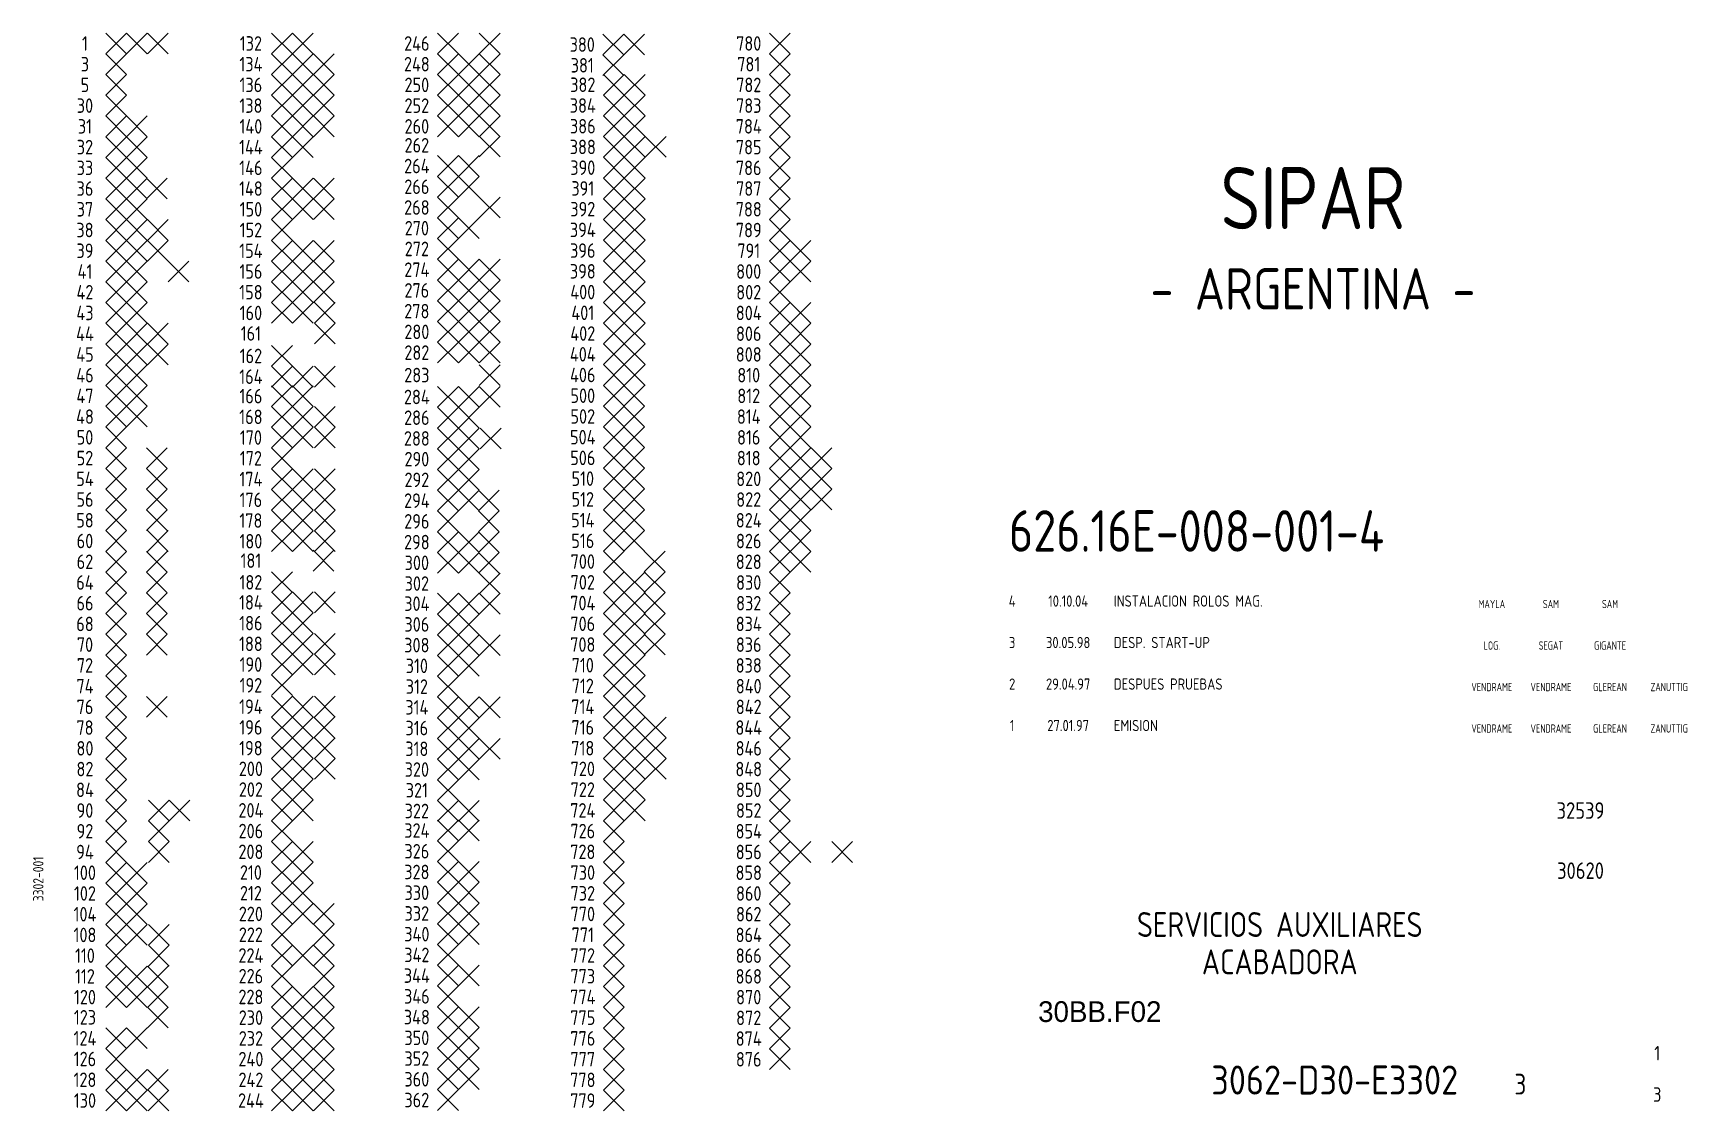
# Model space of a CAD drawing. Extents: x 13 to 412, y 12 to 272.
import ezdxf
from ezdxf.enums import TextEntityAlignment as Align

# ---------------------------------------------------------------- set-up
doc = ezdxf.new("R2010")
doc.units = 0
doc.header["$LTSCALE"] = 5
doc.header["$MEASUREMENT"] = 0
doc.layers.get('0').update_dxf_attribs({"linetype": 'CONTINUOUS'})
doc.styles.add('DIN', font='DIN.shx', dxfattribs={"width": 0.85})
doc.styles.add('UNIV', font='UNIV.SHX', dxfattribs={"height": 5})

msp = doc.modelspace()

# ---------------------------------------------------------------- linework, layer by layer
at = {"color": 3}
for p, q in [((31, 272), (36, 267)), ((31, 267), (36, 272)), ((36, 267), (41, 272)), ((36, 272), (41, 267)), ((41.06, 272), (46.06, 267)), ((41.06, 267), (46.06, 272)), ((71, 272), (76, 267)), ((71, 267), (76, 272)), ((76, 272), (81, 267)), ((76, 267), (81, 272)), ((111, 267), (116, 272)), ((111, 272), (116, 267)), ((121.06, 272), (126.06, 267)), ((121.06, 267), (126.06, 272)), ((150.87, 271.73), (155.87, 266.73)), ((150.87, 266.73), (155.87, 271.73)), ((155.87, 266.73), (160.87, 271.73)), ((155.87, 271.73), (160.87, 266.73)), ((191, 267), (196, 272)), ((191, 272), (196, 267)), ((31, 262), (36, 267)), ((31, 267), (36, 262)), ((71, 262), (76, 267)), ((71, 267), (76, 262)), ((76, 267), (81, 262)), ((76, 262), (81, 267)), ((81.06, 267), (86.06, 262)), ((81.06, 262), (86.06, 267)), ((111, 262), (116, 267)), ((111, 267), (116, 262)), ((116, 267), (121, 262)), ((116, 262), (121, 267)), ((121.06, 267), (126.06, 262)), ((121.06, 262), (126.06, 267)), ((150.87, 261.73), (155.87, 266.73)), ((150.87, 266.73), (155.87, 261.73)), ((191, 267), (196, 262)), ((191, 262), (196, 267)), ((31, 257), (36, 262)), ((31, 262), (36, 257)), ((71, 262), (76, 257)), ((71, 257), (76, 262)), ((76, 262), (81, 257)), ((76, 257), (81, 262)), ((81.06, 257), (86.06, 262)), ((81.06, 262), (86.06, 257)), ((111, 262), (116, 257)), ((111, 257), (116, 262)), ((116, 262), (121, 257)), ((116, 257), (121, 262)), ((121.06, 262), (126.06, 257)), ((121.06, 257), (126.06, 262)), ((151, 257.04), (156, 262.04)), ((151, 262.04), (156, 257.04)), ((156, 257.04), (161, 262.04)), ((156, 262.04), (161, 257.04)), ((191, 257), (196, 262)), ((191, 262), (196, 257)), ((31, 257), (36, 252)), ((31, 252), (36, 257)), ((71, 257), (76, 252)), ((71, 252), (76, 257)), ((76, 257), (81, 252)), ((76, 252), (81, 257)), ((81.06, 257), (86.06, 252)), ((81.06, 252), (86.06, 257)), ((111, 257), (116, 252)), ((111, 252), (116, 257)), ((116, 257), (121, 252)), ((116, 252), (121, 257)), ((121.06, 252), (126.06, 257)), ((121.06, 257), (126.06, 252)), ((151, 252.04), (156, 257.04)), ((151, 257.04), (156, 252.04)), ((156, 252.04), (161, 257.04)), ((156, 257.04), (161, 252.04)), ((191, 257), (196, 252)), ((191, 252), (196, 257)), ((31, 247), (36, 252)), ((31, 252), (36, 247)), ((36, 247), (41, 252)), ((36, 252), (41, 247)), ((71, 247), (76, 252)), ((71, 252), (76, 247)), ((76, 252), (81, 247)), ((76, 247), (81, 252)), ((81.06, 252), (86.06, 247)), ((81.06, 247), (86.06, 252)), ((111, 247), (116, 252)), ((111, 252), (116, 247)), ((116, 252), (121, 247)), ((116, 247), (121, 252)), ((121.06, 247), (126.06, 252)), ((121.06, 252), (126.06, 247)), ((151, 252.04), (156, 247.04)), ((151, 247.04), (156, 252.04)), ((156, 247.04), (161, 252.04)), ((156, 252.04), (161, 247.04)), ((191, 247), (196, 252)), ((191, 252), (196, 247)), ((31, 242), (36, 247)), ((31, 247), (36, 242)), ((36, 247), (41, 242)), ((36, 242), (41, 247)), ((71, 242), (76, 247)), ((71, 247), (76, 242)), ((76, 247), (81, 242)), ((76, 242), (81, 247)), ((121.06, 242.17), (126.06, 247.17)), ((121.06, 247.17), (126.06, 242.17)), ((151, 247.04), (156, 242.04)), ((151, 242.04), (156, 247.04)), ((156, 242.04), (161, 247.04)), ((156, 247.04), (161, 242.04)), ((161.06, 242.04), (166.06, 247.04)), ((161.06, 247.04), (166.06, 242.04)), ((191, 247), (196, 242)), ((191, 242), (196, 247)), ((31, 242), (36, 237)), ((31, 237), (36, 242)), ((36, 242), (41, 237)), ((36, 237), (41, 242)), ((71, 242), (76, 237)), ((71, 237), (76, 242)), ((111, 237.44), (116, 242.44)), ((111, 242.44), (116, 237.44)), ((116, 242.44), (121, 237.44)), ((116, 237.44), (121, 242.44)), ((151, 237.04), (156, 242.04)), ((151, 242.04), (156, 237.04)), ((156, 237.04), (161, 242.04)), ((156, 242.04), (161, 237.04)), ((191, 237), (196, 242)), ((191, 242), (196, 237)), ((31, 237), (36, 232)), ((31, 232), (36, 237)), ((36, 237), (41, 232)), ((36, 232), (41, 237)), ((40.82, 237), (45.82, 232)), ((40.82, 232), (45.82, 237)), ((71, 237), (76, 232)), ((71, 232), (76, 237)), ((76, 237), (81, 232)), ((76, 232), (81, 237)), ((81.06, 232), (86.06, 237)), ((81.06, 237), (86.06, 232)), ((111, 237.44), (116, 232.44)), ((111, 232.44), (116, 237.44)), ((116, 237.44), (121, 232.44)), ((116, 232.44), (121, 237.44)), ((151, 232.04), (156, 237.04)), ((151, 237.04), (156, 232.04)), ((156, 232.04), (161, 237.04)), ((156, 237.04), (161, 232.04)), ((191, 237), (196, 232)), ((191, 232), (196, 237)), ((31, 227), (36, 232)), ((31, 232), (36, 227)), ((36, 232), (41, 227)), ((36, 227), (41, 232)), ((71, 227), (76, 232)), ((71, 232), (76, 227)), ((76, 232), (81, 227)), ((76, 227), (81, 232)), ((81.06, 227), (86.06, 232)), ((81.06, 232), (86.06, 227)), ((111, 232.44), (116, 227.44)), ((111, 227.44), (116, 232.44)), ((121.06, 227.44), (126.06, 232.44)), ((121.06, 232.44), (126.06, 227.44)), ((151, 232.04), (156, 227.04)), ((151, 227.04), (156, 232.04)), ((156, 227.04), (161, 232.04)), ((156, 232.04), (161, 227.04)), ((191, 232), (196, 227)), ((191, 227), (196, 232)), ((111, 222.44), (116, 227.44)), ((111, 227.44), (116, 222.44)), ((116, 227.44), (121, 222.44)), ((116, 222.44), (121, 227.44)), ((31, 227), (36, 222)), ((31, 222), (36, 227)), ((36, 227), (41, 222)), ((36, 222), (41, 227)), ((41.06, 222), (46.06, 227)), ((41.06, 227), (46.06, 222)), ((71, 222), (76, 227)), ((71, 227), (76, 222)), ((151, 227.04), (156, 222.04)), ((151, 222.04), (156, 227.04)), ((156, 222.04), (161, 227.04)), ((156, 227.04), (161, 222.04)), ((191, 222), (196, 227)), ((191, 227), (196, 222)), ((31, 217), (36, 222)), ((31, 222), (36, 217)), ((36, 222), (41, 217)), ((36, 217), (41, 222)), ((41.06, 222), (46.06, 217)), ((41.06, 217), (46.06, 222)), ((71, 217), (76, 222)), ((71, 222), (76, 217)), ((76, 222), (81, 217)), ((76, 217), (81, 222)), ((81.06, 217), (86.06, 222)), ((81.06, 222), (86.06, 217)), ((111, 217.44), (116, 222.44)), ((111, 222.44), (116, 217.44)), ((151, 217.04), (156, 222.04)), ((151, 222.04), (156, 217.04)), ((156, 217.04), (161, 222.04)), ((156, 222.04), (161, 217.04)), ((191, 222), (196, 217)), ((191, 217), (196, 222)), ((196, 222), (201, 217)), ((196, 217), (201, 222)), ((31, 217), (36, 212)), ((31, 212), (36, 217)), ((36, 217), (41, 212)), ((36, 212), (41, 217)), ((46.06, 217), (51.06, 212)), ((46.06, 212), (51.06, 217)), ((71, 217), (76, 212)), ((71, 212), (76, 217)), ((76, 217), (81, 212)), ((76, 212), (81, 217)), ((81.06, 217), (86.06, 212)), ((81.06, 212), (86.06, 217)), ((111, 212.44), (116, 217.44)), ((111, 217.44), (116, 212.44)), ((116, 217.44), (121, 212.44)), ((116, 212.44), (121, 217.44)), ((121.06, 217.44), (126.06, 212.44)), ((121.06, 212.44), (126.06, 217.44)), ((151, 212.04), (156, 217.04)), ((151, 217.04), (156, 212.04)), ((156, 212.04), (161, 217.04)), ((156, 217.04), (161, 212.04)), ((191, 212), (196, 217)), ((191, 217), (196, 212)), ((196, 212), (201, 217)), ((196, 217), (201, 212)), ((31, 207), (36, 212)), ((31, 212), (36, 207)), ((36, 212), (41, 207)), ((36, 207), (41, 212)), ((71, 212), (76, 207)), ((71, 207), (76, 212)), ((76, 212), (81, 207)), ((76, 207), (81, 212)), ((81.06, 207), (86.06, 212)), ((81.06, 212), (86.06, 207)), ((111, 212.44), (116, 207.44)), ((111, 207.44), (116, 212.44)), ((116, 212.44), (121, 207.44)), ((116, 207.44), (121, 212.44)), ((121.06, 212.44), (126.06, 207.44)), ((121.06, 207.44), (126.06, 212.44)), ((151, 212.04), (156, 207.04)), ((151, 207.04), (156, 212.04)), ((156, 207.04), (161, 212.04)), ((156, 212.04), (161, 207.04)), ((191, 207), (196, 212)), ((191, 212), (196, 207)), ((111, 207.44), (116, 202.44)), ((111, 202.44), (116, 207.44)), ((116, 207.44), (121, 202.44)), ((116, 202.44), (121, 207.44)), ((121.06, 202.44), (126.06, 207.44)), ((121.06, 207.44), (126.06, 202.44)), ((31, 207), (36, 202)), ((31, 202), (36, 207)), ((36, 207), (41, 202)), ((36, 202), (41, 207)), ((71, 202), (76, 207)), ((71, 207), (76, 202)), ((76, 207), (81, 202)), ((76, 202), (81, 207)), ((81.29, 202), (86.29, 207)), ((81.29, 207), (86.29, 202)), ((151, 207.04), (156, 202.04)), ((151, 202.04), (156, 207.04)), ((156, 202.04), (161, 207.04)), ((156, 207.04), (161, 202.04)), ((191, 202), (196, 207)), ((191, 207), (196, 202)), ((196, 207), (201, 202)), ((196, 202), (201, 207)), ((31, 197), (36, 202)), ((31, 202), (36, 197)), ((36, 202), (41, 197)), ((36, 197), (41, 202)), ((41.06, 202), (46.06, 197)), ((41.06, 197), (46.06, 202)), ((81.29, 202.06), (86.29, 197.06)), ((81.29, 197.06), (86.29, 202.06)), ((111, 202.44), (116, 197.44)), ((111, 197.44), (116, 202.44)), ((116, 202.44), (121, 197.44)), ((116, 197.44), (121, 202.44)), ((121.06, 197.44), (126.06, 202.44)), ((121.06, 202.44), (126.06, 197.44)), ((151, 197.04), (156, 202.04)), ((151, 202.04), (156, 197.04)), ((156, 197.04), (161, 202.04)), ((156, 202.04), (161, 197.04)), ((191, 197), (196, 202)), ((191, 202), (196, 197)), ((196, 202), (201, 197)), ((196, 197), (201, 202)), ((31, 197), (36, 192)), ((31, 192), (36, 197)), ((36, 197), (41, 192)), ((36, 192), (41, 197)), ((41.06, 197), (46.06, 192)), ((41.06, 192), (46.06, 197)), ((71, 196.63), (76, 191.63)), ((71, 191.63), (76, 196.63)), ((111, 192.44), (116, 197.44)), ((111, 197.44), (116, 192.44)), ((116, 197.44), (121, 192.44)), ((116, 192.44), (121, 197.44)), ((121.06, 192.44), (126.06, 197.44)), ((121.06, 197.44), (126.06, 192.44)), ((151, 197.04), (156, 192.04)), ((151, 192.04), (156, 197.04)), ((156, 192.04), (161, 197.04)), ((156, 197.04), (161, 192.04)), ((191, 197), (196, 192)), ((191, 192), (196, 197)), ((196, 197), (201, 192)), ((196, 192), (201, 197)), ((31, 187), (36, 192)), ((31, 192), (36, 187)), ((36, 192), (41, 187)), ((36, 187), (41, 192)), ((71, 186.63), (76, 191.63)), ((71, 191.63), (76, 186.63)), ((76, 191.63), (81, 186.63)), ((76, 186.63), (81, 191.63)), ((81.29, 186.63), (86.29, 191.63)), ((81.29, 191.63), (86.29, 186.63)), ((121.06, 192.02), (126.06, 187.02)), ((121.06, 187.02), (126.06, 192.02)), ((151, 192.04), (156, 187.04)), ((151, 187.04), (156, 192.04)), ((156, 187.04), (161, 192.04)), ((156, 192.04), (161, 187.04)), ((191, 187), (196, 192)), ((191, 192), (196, 187)), ((196, 192), (201, 187)), ((196, 187), (201, 192)), ((31, 182), (36, 187)), ((31, 187), (36, 182)), ((36, 187), (41, 182)), ((36, 182), (41, 187)), ((71, 186.94), (76, 181.94)), ((71, 181.94), (76, 186.94)), ((76, 186.94), (81, 181.94)), ((76, 181.94), (81, 186.94)), ((111, 186.74), (116, 181.74)), ((111, 181.74), (116, 186.74)), ((116, 186.74), (121, 181.74)), ((116, 181.74), (121, 186.74)), ((121.06, 181.74), (126.06, 186.74)), ((121.06, 186.74), (126.06, 181.74)), ((151, 182.04), (156, 187.04)), ((151, 187.04), (156, 182.04)), ((155.91, 187.04), (160.91, 182.04)), ((155.91, 182.04), (160.91, 187.04)), ((191, 187), (196, 182)), ((191, 182), (196, 187)), ((196, 187), (201, 182)), ((196, 182), (201, 187)), ((31, 182), (36, 177)), ((31, 177), (36, 182)), ((36, 182), (41, 177)), ((36, 177), (41, 182)), ((71, 181.94), (76, 176.94)), ((71, 176.94), (76, 181.94)), ((76, 181.94), (81, 176.94)), ((76, 176.94), (81, 181.94)), ((81.29, 181.94), (86.29, 176.94)), ((81.29, 176.94), (86.29, 181.94)), ((111, 176.74), (116, 181.74)), ((111, 181.74), (116, 176.74)), ((116, 181.74), (121, 176.74)), ((116, 176.74), (121, 181.74)), ((151, 182.04), (156, 177.04)), ((151, 177.04), (156, 182.04)), ((155.91, 177.04), (160.91, 182.04)), ((155.91, 182.04), (160.91, 177.04)), ((191, 177), (196, 182)), ((191, 182), (196, 177)), ((196, 182), (201, 177)), ((196, 177), (201, 182)), ((31, 172), (36, 177)), ((31, 177), (36, 172)), ((71, 171.94), (76, 176.94)), ((71, 176.94), (76, 171.94)), ((76, 176.94), (81, 171.94)), ((76, 171.94), (81, 176.94)), ((81.29, 176.94), (86.29, 171.94)), ((81.29, 171.94), (86.29, 176.94)), ((111, 171.74), (116, 176.74)), ((111, 176.74), (116, 171.74)), ((116, 176.74), (121, 171.74)), ((116, 171.74), (121, 176.74)), ((121.29, 176.74), (126.29, 171.74)), ((121.29, 171.74), (126.29, 176.74)), ((151, 172.04), (156, 177.04)), ((151, 177.04), (156, 172.04)), ((155.91, 177.04), (160.91, 172.04)), ((155.91, 172.04), (160.91, 177.04)), ((191, 177), (196, 172)), ((191, 172), (196, 177)), ((196, 177), (201, 172)), ((196, 172), (201, 177)), ((31, 172), (36, 167)), ((31, 167), (36, 172)), ((40.82, 167), (45.82, 172)), ((40.82, 172), (45.82, 167)), ((71, 166.94), (76, 171.94)), ((71, 171.94), (76, 166.94)), ((111, 171.74), (116, 166.74)), ((111, 166.74), (116, 171.74)), ((116, 171.74), (121, 166.74)), ((116, 166.74), (121, 171.74)), ((151, 172.04), (156, 167.04)), ((151, 167.04), (156, 172.04)), ((155.91, 172.04), (160.91, 167.04)), ((155.91, 167.04), (160.91, 172.04)), ((191, 172), (196, 167)), ((191, 167), (196, 172)), ((196, 172), (201, 167)), ((196, 167), (201, 172)), ((201.06, 167), (206.06, 172)), ((201.06, 172), (206.06, 167)), ((31, 167), (36, 162)), ((31, 162), (36, 167)), ((40.82, 162), (45.82, 167)), ((40.82, 167), (45.82, 162)), ((71, 161.94), (76, 166.94)), ((71, 166.94), (76, 161.94)), ((76, 166.94), (81, 161.94)), ((76, 161.94), (81, 166.94)), ((81.29, 161.94), (86.29, 166.94)), ((81.29, 166.94), (86.29, 161.94)), ((111, 166.74), (116, 161.74)), ((111, 161.74), (116, 166.74)), ((116, 166.74), (121, 161.74)), ((116, 161.74), (121, 166.74)), ((151, 162.04), (156, 167.04)), ((151, 167.04), (156, 162.04)), ((155.91, 167.04), (160.91, 162.04)), ((155.91, 162.04), (160.91, 167.04)), ((191, 162), (196, 167)), ((191, 167), (196, 162)), ((196, 167), (201, 162)), ((196, 162), (201, 167)), ((201.06, 162), (206.06, 167)), ((201.06, 167), (206.06, 162)), ((31, 157), (36, 162)), ((31, 162), (36, 157)), ((40.82, 162), (45.82, 157)), ((40.82, 157), (45.82, 162)), ((71, 161.94), (76, 156.94)), ((71, 156.94), (76, 161.94)), ((76, 161.94), (81, 156.94)), ((76, 156.94), (81, 161.94)), ((81.29, 156.94), (86.29, 161.94)), ((81.29, 161.94), (86.29, 156.94)), ((111, 161.74), (116, 156.74)), ((111, 156.74), (116, 161.74)), ((116, 161.74), (121, 156.74)), ((116, 156.74), (121, 161.74)), ((120.82, 156.74), (125.82, 161.74)), ((120.82, 161.74), (125.82, 156.74)), ((151, 157.04), (156, 162.04)), ((151, 162.04), (156, 157.04)), ((155.91, 162.04), (160.91, 157.04)), ((155.91, 157.04), (160.91, 162.04)), ((191, 162), (196, 157)), ((191, 157), (196, 162)), ((196, 162), (201, 157)), ((196, 157), (201, 162)), ((201.06, 162), (206.06, 157)), ((201.06, 157), (206.06, 162)), ((31, 152), (36, 157)), ((31, 157), (36, 152)), ((40.82, 152), (45.82, 157)), ((40.82, 157), (45.82, 152)), ((71, 156.94), (76, 151.94)), ((71, 151.94), (76, 156.94)), ((76, 156.94), (81, 151.94)), ((76, 151.94), (81, 156.94)), ((81.29, 151.94), (86.29, 156.94)), ((81.29, 156.94), (86.29, 151.94)), ((111, 151.74), (116, 156.74)), ((111, 156.74), (116, 151.74)), ((120.82, 151.74), (125.82, 156.74)), ((120.82, 156.74), (125.82, 151.74)), ((151, 152.04), (156, 157.04)), ((151, 157.04), (156, 152.04)), ((155.91, 157.04), (160.91, 152.04)), ((155.91, 152.04), (160.91, 157.04)), ((191, 152), (196, 157)), ((191, 157), (196, 152)), ((196, 157), (201, 152)), ((196, 152), (201, 157)), ((31, 147), (36, 152)), ((31, 152), (36, 147)), ((41.06, 152), (46.06, 147)), ((41.06, 147), (46.06, 152)), ((71, 151.94), (76, 146.94)), ((71, 146.94), (76, 151.94)), ((76, 151.94), (81, 146.94)), ((76, 146.94), (81, 151.94)), ((81.29, 151.94), (86.29, 146.94)), ((81.29, 146.94), (86.29, 151.94)), ((111, 146.74), (116, 151.74)), ((111, 151.74), (116, 146.74)), ((116, 151.74), (121, 146.74)), ((116, 146.74), (121, 151.74)), ((120.82, 151.74), (125.82, 146.74)), ((120.82, 146.74), (125.82, 151.74)), ((151, 152.04), (156, 147.04)), ((151, 147.04), (156, 152.04)), ((155.91, 152.04), (160.91, 147.04)), ((155.91, 147.04), (160.91, 152.04)), ((191, 152), (196, 147)), ((191, 147), (196, 152)), ((196, 152), (201, 147)), ((196, 147), (201, 152)), ((31, 142), (36, 147)), ((31, 147), (36, 142)), ((40.82, 147), (45.82, 142)), ((40.82, 142), (45.82, 147)), ((80.97, 142.26), (85.97, 147.26)), ((80.97, 147.26), (85.97, 142.26)), ((111, 146.74), (116, 141.74)), ((111, 141.74), (116, 146.74)), ((116, 146.74), (121, 141.74)), ((116, 141.74), (121, 146.74)), ((120.82, 141.74), (125.82, 146.74)), ((120.82, 146.74), (125.82, 141.74)), ((151, 142.04), (156, 147.04)), ((151, 147.04), (156, 142.04)), ((160.82, 147.04), (165.82, 142.04)), ((160.82, 142.04), (165.82, 147.04)), ((191, 147), (196, 142)), ((191, 142), (196, 147)), ((196, 147), (201, 142)), ((196, 142), (201, 147)), ((31, 142), (36, 137)), ((31, 137), (36, 142)), ((40.82, 137), (45.82, 142)), ((40.82, 142), (45.82, 137)), ((71, 137.04), (76, 142.04)), ((71, 142.04), (76, 137.04)), ((121.06, 141.74), (126.06, 136.74)), ((121.06, 136.74), (126.06, 141.74)), ((151, 142.04), (156, 137.04)), ((151, 137.04), (156, 142.04)), ((156, 137.04), (161, 142.04)), ((156, 142.04), (161, 137.04)), ((160.82, 142.04), (165.82, 137.04)), ((160.82, 137.04), (165.82, 142.04)), ((191, 142), (196, 137)), ((191, 137), (196, 142)), ((31, 137), (36, 132)), ((31, 132), (36, 137)), ((40.82, 137), (45.82, 132)), ((40.82, 132), (45.82, 137)), ((71, 132.2), (76, 137.2)), ((71, 137.2), (76, 132.2)), ((76, 137.2), (81, 132.2)), ((76, 132.2), (81, 137.2)), ((81.29, 137.2), (86.29, 132.2)), ((81.29, 132.2), (86.29, 137.2)), ((111, 131.89), (116, 136.89)), ((111, 136.89), (116, 131.89)), ((116, 136.89), (121, 131.89)), ((116, 131.89), (121, 136.89)), ((121.06, 136.89), (126.06, 131.89)), ((121.06, 131.89), (126.06, 136.89)), ((151, 137.04), (156, 132.04)), ((151, 132.04), (156, 137.04)), ((156, 132.04), (161, 137.04)), ((156, 137.04), (161, 132.04)), ((160.82, 137.04), (165.82, 132.04)), ((160.82, 132.04), (165.82, 137.04)), ((191, 132), (196, 137)), ((191, 137), (196, 132)), ((31, 127), (36, 132)), ((31, 132), (36, 127)), ((40.82, 132), (45.82, 127)), ((40.82, 127), (45.82, 132)), ((71, 132.2), (76, 127.2)), ((71, 127.2), (76, 132.2)), ((76, 132.2), (81, 127.2)), ((76, 127.2), (81, 132.2)), ((111, 131.89), (116, 126.89)), ((111, 126.89), (116, 131.89)), ((116, 131.89), (121, 126.89)), ((116, 126.89), (121, 131.89)), ((151, 127.04), (156, 132.04)), ((151, 132.04), (156, 127.04)), ((156, 132.04), (161, 127.04)), ((156, 127.04), (161, 132.04)), ((160.82, 132.04), (165.82, 127.04)), ((160.82, 127.04), (165.82, 132.04)), ((191, 132), (196, 127)), ((191, 127), (196, 132)), ((31, 122), (36, 127)), ((31, 127), (36, 122)), ((40.82, 127), (45.82, 122)), ((40.82, 122), (45.82, 127)), ((71, 127.2), (76, 122.2)), ((71, 122.2), (76, 127.2)), ((76, 127.2), (81, 122.2)), ((76, 122.2), (81, 127.2)), ((81.29, 127.2), (86.29, 122.2)), ((81.29, 122.2), (86.29, 127.2)), ((111, 126.89), (116, 121.89)), ((111, 121.89), (116, 126.89)), ((116, 126.89), (121, 121.89)), ((116, 121.89), (121, 126.89)), ((121.06, 121.89), (126.06, 126.89)), ((121.06, 126.89), (126.06, 121.89)), ((151, 127.04), (156, 122.04)), ((151, 122.04), (156, 127.04)), ((156, 127.04), (161, 122.04)), ((156, 122.04), (161, 127.04)), ((160.82, 127.04), (165.82, 122.04)), ((160.82, 122.04), (165.82, 127.04)), ((191, 122), (196, 127)), ((191, 127), (196, 122)), ((31, 117), (36, 122)), ((31, 122), (36, 117)), ((71, 117.2), (76, 122.2)), ((71, 122.2), (76, 117.2)), ((76, 122.2), (81, 117.2)), ((76, 117.2), (81, 122.2)), ((81.29, 117.2), (86.29, 122.2)), ((81.29, 122.2), (86.29, 117.2)), ((111, 116.89), (116, 121.89)), ((111, 121.89), (116, 116.89)), ((116, 121.89), (121, 116.89)), ((116, 116.89), (121, 121.89)), ((151, 122.04), (156, 117.04)), ((151, 117.04), (156, 122.04)), ((156, 122.04), (161, 117.04)), ((156, 117.04), (161, 122.04)), ((191, 117), (196, 122)), ((191, 122), (196, 117)), ((31, 112), (36, 117)), ((31, 117), (36, 112)), ((71, 112.2), (76, 117.2)), ((71, 117.2), (76, 112.2)), ((111, 111.89), (116, 116.89)), ((111, 116.89), (116, 111.89)), ((151, 112.04), (156, 117.04)), ((151, 117.04), (156, 112.04)), ((156, 117.04), (161, 112.04)), ((156, 112.04), (161, 117.04)), ((191, 112), (196, 117)), ((191, 117), (196, 112)), ((31, 107), (36, 112)), ((31, 112), (36, 107)), ((40.82, 107), (45.82, 112)), ((40.82, 112), (45.82, 107)), ((71, 107.05), (76, 112.05)), ((71, 112.05), (76, 107.05)), ((76, 112.05), (81, 107.05)), ((76, 107.05), (81, 112.05)), ((81.29, 112.05), (86.29, 107.05)), ((81.29, 107.05), (86.29, 112.05)), ((111, 106.89), (116, 111.89)), ((111, 111.89), (116, 106.89)), ((116, 111.89), (121, 106.89)), ((116, 106.89), (121, 111.89)), ((121.06, 111.89), (126.06, 106.89)), ((121.06, 106.89), (126.06, 111.89)), ((151, 112.04), (156, 107.04)), ((151, 107.04), (156, 112.04)), ((156, 112.04), (161, 107.04)), ((156, 107.04), (161, 112.04)), ((191, 107), (196, 112)), ((191, 112), (196, 107)), ((31, 107), (36, 102)), ((31, 102), (36, 107)), ((71, 107.05), (76, 102.05)), ((71, 102.05), (76, 107.05)), ((76, 107.05), (81, 102.05)), ((76, 102.05), (81, 107.05)), ((81.13, 102.05), (86.13, 107.05)), ((81.13, 107.05), (86.13, 102.05)), ((111, 106.89), (116, 101.89)), ((111, 101.89), (116, 106.89)), ((116, 106.89), (121, 101.89)), ((116, 101.89), (121, 106.89)), ((151, 107.04), (156, 102.04)), ((151, 102.04), (156, 107.04)), ((156, 107.04), (161, 102.04)), ((156, 102.04), (161, 107.04)), ((161.06, 102.04), (166.06, 107.04)), ((161.06, 107.04), (166.06, 102.04)), ((191, 107), (196, 102)), ((191, 102), (196, 107)), ((31, 102), (36, 97)), ((31, 97), (36, 102)), ((71, 102.05), (76, 97.05)), ((71, 97.05), (76, 102.05)), ((76, 102.05), (81, 97.05)), ((76, 97.05), (81, 102.05)), ((81.29, 102.05), (86.29, 97.05)), ((81.29, 97.05), (86.29, 102.05)), ((111, 101.89), (116, 96.89)), ((111, 96.89), (116, 101.89)), ((116, 101.89), (121, 96.89)), ((116, 96.89), (121, 101.89)), ((121.06, 101.89), (126.06, 96.89)), ((121.06, 96.89), (126.06, 101.89)), ((151, 97.04), (156, 102.04)), ((151, 102.04), (156, 97.04)), ((156, 102.04), (161, 97.04)), ((156, 97.04), (161, 102.04)), ((161.06, 97.04), (166.06, 102.04)), ((161.06, 102.04), (166.06, 97.04)), ((191, 97), (196, 102)), ((191, 102), (196, 97)), ((31, 97), (36, 92)), ((31, 92), (36, 97)), ((71, 92.05), (76, 97.05)), ((71, 97.05), (76, 92.05)), ((76, 97.05), (81, 92.05)), ((76, 92.05), (81, 97.05)), ((81.29, 97.05), (86.29, 92.05)), ((81.29, 92.05), (86.29, 97.05)), ((111, 91.89), (116, 96.89)), ((111, 96.89), (116, 91.89)), ((116, 96.89), (121, 91.89)), ((116, 91.89), (121, 96.89)), ((151, 97.04), (156, 92.04)), ((151, 92.04), (156, 97.04)), ((156, 97.04), (161, 92.04)), ((156, 92.04), (161, 97.04)), ((161.06, 92.04), (166.06, 97.04)), ((161.06, 97.04), (166.06, 92.04)), ((191, 97), (196, 92)), ((191, 92), (196, 97)), ((31, 87), (36, 92)), ((31, 92), (36, 87)), ((71, 92.05), (76, 87.05)), ((71, 87.05), (76, 92.05)), ((76, 92.05), (81, 87.05)), ((76, 87.05), (81, 92.05)), ((111, 91.89), (116, 86.89)), ((111, 86.89), (116, 91.89)), ((151, 87.04), (156, 92.04)), ((151, 92.04), (156, 87.04)), ((156, 92.04), (161, 87.04)), ((156, 87.04), (161, 92.04)), ((191, 92), (196, 87)), ((191, 87), (196, 92)), ((31, 82), (36, 87)), ((31, 87), (36, 82)), ((41.29, 87), (46.29, 82)), ((41.29, 82), (46.29, 87)), ((46.29, 82), (51.29, 87)), ((46.29, 87), (51.29, 82)), ((71, 87.05), (76, 82.05)), ((71, 82.05), (76, 87.05)), ((76, 87.05), (81, 82.05)), ((76, 82.05), (81, 87.05)), ((111, 86.89), (116, 81.89)), ((111, 81.89), (116, 86.89)), ((116, 86.89), (121, 81.89)), ((116, 81.89), (121, 86.89)), ((151, 87.04), (156, 82.04)), ((151, 82.04), (156, 87.04)), ((156, 87.04), (161, 82.04)), ((156, 82.04), (161, 87.04)), ((191, 82), (196, 87)), ((191, 87), (196, 82)), ((31, 82), (36, 77)), ((31, 77), (36, 82)), ((41.29, 77), (46.29, 82)), ((41.29, 82), (46.29, 77)), ((71, 77.05), (76, 82.05)), ((71, 82.05), (76, 77.05)), ((111, 82.18), (116, 77.18)), ((111, 77.18), (116, 82.18)), ((116, 82.18), (121, 77.18)), ((116, 77.18), (121, 82.18)), ((151, 77.04), (156, 82.04)), ((151, 82.04), (156, 77.04)), ((191, 82), (196, 77)), ((191, 77), (196, 82)), ((31, 77), (36, 72)), ((31, 72), (36, 77)), ((41.29, 72), (46.29, 77)), ((41.29, 77), (46.29, 72)), ((71, 72.05), (76, 77.05)), ((71, 77.05), (76, 72.05)), ((76, 77.05), (81, 72.05)), ((76, 72.05), (81, 77.05)), ((111, 72.18), (116, 77.18)), ((111, 77.18), (116, 72.18)), ((151, 77.04), (156, 72.04)), ((151, 72.04), (156, 77.04)), ((191, 72), (196, 77)), ((191, 77), (196, 72)), ((196, 77), (201, 72)), ((196, 72), (201, 77)), ((206, 72), (211, 77)), ((206, 77), (211, 72)), ((31, 72), (36, 67)), ((31, 67), (36, 72)), ((36, 72), (41, 67)), ((36, 67), (41, 72)), ((71, 72.05), (76, 67.05)), ((71, 67.05), (76, 72.05)), ((76, 72.05), (81, 67.05)), ((76, 67.05), (81, 72.05)), ((111, 67.18), (116, 72.18)), ((111, 72.18), (116, 67.18)), ((116, 72.18), (121, 67.18)), ((116, 67.18), (121, 72.18)), ((151, 72.04), (156, 67.04)), ((151, 67.04), (156, 72.04)), ((191, 72), (196, 67)), ((191, 67), (196, 72)), ((31, 62), (36, 67)), ((31, 67), (36, 62)), ((36, 67), (41, 62)), ((36, 62), (41, 67)), ((71, 67.05), (76, 62.05)), ((71, 62.05), (76, 67.05)), ((76, 67.05), (81, 62.05)), ((76, 62.05), (81, 67.05)), ((111, 67.18), (116, 62.18)), ((111, 62.18), (116, 67.18)), ((116, 67.18), (121, 62.18)), ((116, 62.18), (121, 67.18)), ((151, 62.04), (156, 67.04)), ((151, 67.04), (156, 62.04)), ((191, 67), (196, 62)), ((191, 62), (196, 67)), ((31, 57), (36, 62)), ((31, 62), (36, 57)), ((36, 62), (41, 57)), ((36, 57), (41, 62)), ((71, 62.05), (76, 57.05)), ((71, 57.05), (76, 62.05)), ((76, 62.05), (81, 57.05)), ((76, 57.05), (81, 62.05)), ((81.06, 57.05), (86.06, 62.05)), ((81.06, 62.05), (86.06, 57.05)), ((111, 62.18), (116, 57.18)), ((111, 57.18), (116, 62.18)), ((116, 62.18), (121, 57.18)), ((116, 57.18), (121, 62.18)), ((151, 57.04), (156, 62.04)), ((151, 62.04), (156, 57.04)), ((191, 62), (196, 57)), ((191, 57), (196, 62)), ((31, 52), (36, 57)), ((31, 57), (36, 52)), ((36, 57), (41, 52)), ((36, 52), (41, 57)), ((41.29, 57), (46.29, 52)), ((41.29, 52), (46.29, 57)), ((71, 52.05), (76, 57.05)), ((71, 57.05), (76, 52.05)), ((81.06, 57.05), (86.06, 52.05)), ((81.06, 52.05), (86.06, 57.05)), ((111, 57.18), (116, 52.18)), ((111, 52.18), (116, 57.18)), ((116, 57.18), (121, 52.18)), ((116, 52.18), (121, 57.18)), ((151, 57.04), (156, 52.04)), ((151, 52.04), (156, 57.04)), ((191, 57), (196, 52)), ((191, 52), (196, 57)), ((31, 52), (36, 47)), ((31, 47), (36, 52)), ((41.29, 52), (46.29, 47)), ((41.29, 47), (46.29, 52)), ((71, 47.05), (76, 52.05)), ((71, 52.05), (76, 47.05)), ((76, 52.05), (81, 47.05)), ((76, 47.05), (81, 52.05)), ((81.06, 47.05), (86.06, 52.05)), ((81.06, 52.05), (86.06, 47.05)), ((111, 47.18), (116, 52.18)), ((111, 52.18), (116, 47.18)), ((151, 47.04), (156, 52.04)), ((151, 52.04), (156, 47.04)), ((191, 47), (196, 52)), ((191, 52), (196, 47)), ((31, 42), (36, 47)), ((31, 47), (36, 42)), ((36, 47), (41, 42)), ((36, 42), (41, 47)), ((41.06, 42), (46.06, 47)), ((41.06, 47), (46.06, 42)), ((71, 47.05), (76, 42.05)), ((71, 42.05), (76, 47.05)), ((81.06, 47.05), (86.06, 42.05)), ((81.06, 42.05), (86.06, 47.05)), ((111, 42.18), (116, 47.18)), ((111, 47.18), (116, 42.18)), ((116, 42.18), (121, 47.18)), ((116, 47.18), (121, 42.18)), ((151, 47.04), (156, 42.04)), ((151, 42.04), (156, 47.04)), ((191, 47), (196, 42)), ((191, 42), (196, 47)), ((31, 42), (36, 37)), ((31, 37), (36, 42)), ((36, 42), (41, 37)), ((36, 37), (41, 42)), ((41.06, 37), (46.06, 42)), ((41.06, 42), (46.06, 37)), ((71, 42.05), (76, 37.05)), ((71, 37.05), (76, 42.05)), ((76, 42.05), (81, 37.05)), ((76, 37.05), (81, 42.05)), ((81.06, 42.05), (86.06, 37.05)), ((81.06, 37.05), (86.06, 42.05)), ((111, 42.18), (116, 37.18)), ((111, 37.18), (116, 42.18)), ((151, 37.04), (156, 42.04)), ((151, 42.04), (156, 37.04)), ((191, 37), (196, 42)), ((191, 42), (196, 37)), ((41.06, 37.07), (46.06, 32.07)), ((41.06, 32.07), (46.06, 37.07)), ((71, 32.05), (76, 37.05)), ((71, 37.05), (76, 32.05)), ((76, 37.05), (81, 32.05)), ((76, 32.05), (81, 37.05)), ((81.06, 37.05), (86.06, 32.05)), ((81.06, 32.05), (86.06, 37.05)), ((111, 37.18), (116, 32.18)), ((111, 32.18), (116, 37.18)), ((116, 32.18), (121, 37.18)), ((116, 37.18), (121, 32.18)), ((151, 37.04), (156, 32.04)), ((151, 32.04), (156, 37.04)), ((191, 32), (196, 37)), ((191, 37), (196, 32)), ((31, 27.07), (36, 32.07)), ((31, 32.07), (36, 27.07)), ((36, 32.07), (41, 27.07)), ((36, 27.07), (41, 32.07)), ((71, 27.05), (76, 32.05)), ((71, 32.05), (76, 27.05)), ((76, 32.05), (81, 27.05)), ((76, 27.05), (81, 32.05)), ((81.06, 27.05), (86.06, 32.05)), ((81.06, 32.05), (86.06, 27.05)), ((111, 27.18), (116, 32.18)), ((111, 32.18), (116, 27.18)), ((116, 27.18), (121, 32.18)), ((116, 32.18), (121, 27.18)), ((151, 27.04), (156, 32.04)), ((151, 32.04), (156, 27.04)), ((191, 32), (196, 27)), ((191, 27), (196, 32)), ((31, 27.07), (36, 22.07)), ((31, 22.07), (36, 27.07)), ((71, 22.05), (76, 27.05)), ((71, 27.05), (76, 22.05)), ((76, 27.05), (81, 22.05)), ((76, 22.05), (81, 27.05)), ((81.06, 27.05), (86.06, 22.05)), ((81.06, 22.05), (86.06, 27.05)), ((111, 22.18), (116, 27.18)), ((111, 27.18), (116, 22.18)), ((116, 22.18), (121, 27.18)), ((116, 27.18), (121, 22.18)), ((151, 27.04), (156, 22.04)), ((151, 22.04), (156, 27.04)), ((191, 27), (196, 22)), ((191, 22), (196, 27)), ((31, 22.07), (36, 17.07)), ((31, 17.07), (36, 22.07)), ((36, 22.07), (41, 17.07)), ((36, 17.07), (41, 22.07)), ((41.06, 22.07), (46.06, 17.07)), ((41.06, 17.07), (46.06, 22.07)), ((71, 22.05), (76, 17.05)), ((71, 17.05), (76, 22.05)), ((76, 22.05), (81, 17.05)), ((76, 17.05), (81, 22.05)), ((81.06, 22.05), (86.06, 17.05)), ((81.06, 17.05), (86.06, 22.05)), ((111, 17.18), (116, 22.18)), ((111, 22.18), (116, 17.18)), ((116, 17.18), (121, 22.18)), ((116, 22.18), (121, 17.18)), ((151, 17.04), (156, 22.04)), ((151, 22.04), (156, 17.04)), ((31, 12.07), (36, 17.07)), ((31, 17.07), (36, 12.07)), ((36, 17.07), (41, 12.07)), ((36, 12.07), (41, 17.07)), ((41.2, 17.07), (46.2, 12.07)), ((41.2, 12.07), (46.2, 17.07)), ((71, 17.05), (76, 12.05)), ((71, 12.05), (76, 17.05)), ((76, 17.05), (81, 12.05)), ((76, 12.05), (81, 17.05)), ((81.06, 12.05), (86.06, 17.05)), ((81.06, 17.05), (86.06, 12.05)), ((111, 17.18), (116, 12.18)), ((111, 12.18), (116, 17.18)), ((151, 17.04), (156, 12.04)), ((151, 12.04), (156, 17.04))]:
    msp.add_line(p, q, dxfattribs=at)

# ---------------------------------------------------------------- texts
at = {"color": 3, "style": 'DIN'}
for s, height, width, p in [('1', 3.5, 0.85, (26, 269.5)), ('132', 3.5, 0.85, (66, 269.5)), ('246', 3.5, 0.85, (106, 269.5)), ('780', 3.5, 0.85, (186, 269.5)), ('380', 3.5, 0.85, (145.87, 269.23)), ('3', 3.5, 0.85, (26, 264.5)), ('134', 3.5, 0.85, (66, 264.5)), ('248', 3.5, 0.85, (106, 264.5)), ('381', 3.5, 0.85, (145.87, 264.23)), ('781', 3.5, 0.85, (186, 264.5)), ('5', 3.5, 0.85, (26, 259.5)), ('136', 3.5, 0.85, (66, 259.5)), ('250', 3.5, 0.85, (106, 259.5)), ('382', 3.5, 0.85, (146, 259.54)), ('782', 3.5, 0.85, (186, 259.5)), ('30', 3.5, 0.85, (26, 254.5)), ('138', 3.5, 0.85, (66, 254.5)), ('252', 3.5, 0.85, (106, 254.5)), ('384', 3.5, 0.85, (146, 254.54)), ('783', 3.5, 0.85, (186, 254.5)), ('31', 3.5, 0.85, (26, 249.5)), ('140', 3.5, 0.85, (66, 249.5)), ('260', 3.5, 0.85, (106, 249.5)), ('386', 3.5, 0.85, (146, 249.54)), ('784', 3.5, 0.85, (186, 249.5)), ('32', 3.5, 0.85, (26, 244.5)), ('144', 3.5, 0.85, (66, 244.5)), ('262', 3.5, 0.85, (106, 244.94)), ('388', 3.5, 0.85, (146, 244.54)), ('785', 3.5, 0.85, (186, 244.5)), ('33', 3.5, 0.85, (26, 239.5)), ('146', 3.5, 0.85, (66, 239.5)), ('264', 3.5, 0.85, (106, 239.94)), ('390', 3.5, 0.85, (146, 239.54)), ('786', 3.5, 0.85, (186, 239.5)), ('36', 3.5, 0.85, (26, 234.5)), ('148', 3.5, 0.85, (66, 234.5)), ('266', 3.5, 0.85, (106, 234.94)), ('391', 3.5, 0.85, (146, 234.54)), ('787', 3.5, 0.85, (186, 234.5)), ('37', 3.5, 0.85, (26, 229.5)), ('150', 3.5, 0.85, (66, 229.5)), ('268', 3.5, 0.85, (106, 229.94)), ('392', 3.5, 0.85, (146, 229.54)), ('788', 3.5, 0.85, (186, 229.5)), ('38', 3.5, 0.85, (26, 224.5)), ('152', 3.5, 0.85, (66, 224.5)), ('270', 3.5, 0.85, (106, 224.94)), ('394', 3.5, 0.85, (146, 224.54)), ('789', 3.5, 0.85, (186, 224.5)), ('39', 3.5, 0.85, (26, 219.5)), ('154', 3.5, 0.85, (66, 219.5)), ('272', 3.5, 0.85, (106, 219.94)), ('396', 3.5, 0.85, (146, 219.54)), ('791', 3.5, 0.85, (186, 219.5)), ('41', 3.5, 0.85, (26, 214.5)), ('156', 3.5, 0.85, (66, 214.5)), ('274', 3.5, 0.85, (106, 214.94)), ('398', 3.5, 0.85, (146, 214.54)), ('800', 3.5, 0.85, (186, 214.5)), ('276', 3.5, 0.85, (106, 209.94)), ('400', 3.5, 0.85, (146, 209.54)), ('42', 3.5, 0.85, (26, 209.5)), ('158', 3.5, 0.85, (66, 209.5)), ('802', 3.5, 0.85, (186, 209.5)), ('43', 3.5, 0.85, (26, 204.5)), ('160', 3.5, 0.85, (66, 204.5)), ('278', 3.5, 0.85, (106, 204.94)), ('401', 3.5, 0.85, (146, 204.54)), ('804', 3.5, 0.85, (186, 204.5)), ('44', 3.5, 0.85, (26, 199.5)), ('161', 3.5, 0.85, (66, 199.56)), ('280', 3.5, 0.85, (106, 199.94)), ('402', 3.5, 0.85, (146, 199.54)), ('806', 3.5, 0.85, (186, 199.5)), ('45', 3.5, 0.85, (26, 194.5)), ('162', 3.5, 0.85, (66, 194.13)), ('282', 3.5, 0.85, (106, 194.94)), ('404', 3.5, 0.85, (146, 194.54)), ('808', 3.5, 0.85, (186, 194.5)), ('46', 3.5, 0.85, (26, 189.5)), ('164', 3.5, 0.85, (66, 189.13)), ('283', 3.5, 0.85, (106, 189.52)), ('406', 3.5, 0.85, (146, 189.54)), ('810', 3.5, 0.85, (186, 189.5)), ('47', 3.5, 0.85, (26, 184.5)), ('166', 3.5, 0.85, (66, 184.44)), ('284', 3.5, 0.85, (106, 184.24)), ('500', 3.5, 0.85, (146, 184.54)), ('812', 3.5, 0.85, (186, 184.5)), ('48', 3.5, 0.85, (26, 179.5)), ('168', 3.5, 0.85, (66, 179.44)), ('286', 3.5, 0.85, (106, 179.24)), ('502', 3.5, 0.85, (146, 179.54)), ('814', 3.5, 0.85, (186, 179.5)), ('50', 3.5, 0.85, (26, 174.5)), ('170', 3.5, 0.85, (66, 174.44)), ('288', 3.5, 0.85, (106, 174.24)), ('504', 3.5, 0.85, (146, 174.54)), ('816', 3.5, 0.85, (186, 174.5)), ('52', 3.5, 0.85, (26, 169.5)), ('172', 3.5, 0.85, (66, 169.44)), ('290', 3.5, 0.85, (106, 169.24)), ('506', 3.5, 0.85, (146, 169.54)), ('818', 3.5, 0.85, (186, 169.5)), ('54', 3.5, 0.85, (26, 164.5)), ('174', 3.5, 0.85, (66, 164.44)), ('292', 3.5, 0.85, (106, 164.24)), ('510', 3.5, 0.85, (146, 164.54)), ('820', 3.5, 0.85, (186, 164.5)), ('56', 3.5, 0.85, (26, 159.5)), ('176', 3.5, 0.85, (66, 159.44)), ('294', 3.5, 0.85, (106, 159.24)), ('512', 3.5, 0.85, (146, 159.54)), ('822', 3.5, 0.85, (186, 159.5)), ('58', 3.5, 0.85, (26, 154.5)), ('178', 3.5, 0.85, (66, 154.44)), ('296', 3.5, 0.85, (106, 154.24)), ('514', 3.5, 0.85, (146, 154.54)), ('824', 3.5, 0.85, (186, 154.5)), ('60', 3.5, 0.85, (26, 149.5)), ('180', 3.5, 0.85, (66, 149.44)), ('298', 3.5, 0.85, (106, 149.24)), ('516', 3.5, 0.85, (146, 149.54)), ('826', 3.5, 0.85, (186, 149.5)), ('62', 3.5, 0.85, (26, 144.5)), ('181', 3.5, 0.85, (66, 144.76)), ('300', 3.5, 0.85, (106, 144.24)), ('700', 3.5, 0.85, (146, 144.54)), ('828', 3.5, 0.85, (186, 144.5)), ('64', 3.5, 0.85, (26, 139.5)), ('182', 3.5, 0.85, (66, 139.54)), ('302', 3.5, 0.85, (106, 139.24)), ('702', 3.5, 0.85, (146, 139.54)), ('830', 3.5, 0.85, (186, 139.5)), ('66', 3.5, 0.85, (26, 134.5)), ('184', 3.5, 0.85, (66, 134.7)), ('304', 3.5, 0.85, (106, 134.39)), ('704', 3.5, 0.85, (146, 134.54)), ('832', 3.5, 0.85, (186, 134.5)), ('4', 2.7, 0.85, (249.5, 135.02)), ('10.10.04', 2.7, 0.85, (263, 135.02)), ('MAYLA', 2, 0.75, (365.12, 134.3)), ('SAM', 2, 0.75, (379.37, 134.3)), ('SAM', 2, 0.75, (393.62, 134.3)), ('68', 3.5, 0.85, (26, 129.5)), ('186', 3.5, 0.85, (66, 129.7)), ('306', 3.5, 0.85, (106, 129.39)), ('706', 3.5, 0.85, (146, 129.54)), ('834', 3.5, 0.85, (186, 129.5)), ('70', 3.5, 0.85, (26, 124.5)), ('188', 3.5, 0.85, (66, 124.7)), ('308', 3.5, 0.85, (106, 124.39)), ('708', 3.5, 0.85, (146, 124.54)), ('836', 3.5, 0.85, (186, 124.5)), ('3', 2.7, 0.85, (249.5, 125.01)), ('30.05.98', 2.7, 0.85, (263, 125.01)), ('LOG.', 2, 0.75, (365.12, 124.29)), ('SEGAT', 2, 0.75, (379.37, 124.29)), ('GIGANTE', 2, 0.75, (393.62, 124.29)), ('72', 3.5, 0.85, (26, 119.5)), ('190', 3.5, 0.85, (66, 119.7)), ('310', 3.5, 0.85, (106, 119.39)), ('710', 3.5, 0.85, (146, 119.54)), ('838', 3.5, 0.85, (186, 119.5)), ('74', 3.5, 0.85, (26, 114.5)), ('192', 3.5, 0.85, (66, 114.7)), ('312', 3.5, 0.85, (106, 114.39)), ('712', 3.5, 0.85, (146, 114.54)), ('840', 3.5, 0.85, (186, 114.5)), ('2', 2.7, 0.85, (249.5, 115)), ('29.04.97', 2.7, 0.85, (263, 115)), ('VENDRAME', 2, 0.75, (365.12, 114.28)), ('VENDRAME', 2, 0.75, (379.37, 114.28)), ('GLEREAN', 2, 0.75, (393.62, 114.28)), ('ZANUTTIG', 2, 0.75, (407.87, 114.28)), ('76', 3.5, 0.85, (26, 109.5)), ('194', 3.5, 0.85, (66, 109.55)), ('314', 3.5, 0.85, (106, 109.39)), ('714', 3.5, 0.85, (146, 109.54)), ('842', 3.5, 0.85, (186, 109.5)), ('78', 3.5, 0.85, (26, 104.5)), ('196', 3.5, 0.85, (66, 104.55)), ('316', 3.5, 0.85, (106, 104.39)), ('716', 3.5, 0.85, (146, 104.54)), ('844', 3.5, 0.85, (186, 104.5)), ('1', 2.7, 0.85, (249.5, 105)), ('27.01.97', 2.7, 0.85, (263, 105)), ('VENDRAME', 2, 0.75, (365.12, 104.28)), ('VENDRAME', 2, 0.75, (379.37, 104.28)), ('GLEREAN', 2, 0.75, (393.62, 104.28)), ('ZANUTTIG', 2, 0.75, (407.87, 104.28)), ('80', 3.5, 0.85, (26, 99.5)), ('198', 3.5, 0.85, (66, 99.55)), ('318', 3.5, 0.85, (106, 99.39)), ('718', 3.5, 0.85, (146, 99.54)), ('846', 3.5, 0.85, (186, 99.5)), ('82', 3.5, 0.85, (26, 94.5)), ('200', 3.5, 0.85, (66, 94.55)), ('320', 3.5, 0.85, (106, 94.39)), ('720', 3.5, 0.85, (146, 94.54)), ('848', 3.5, 0.85, (186, 94.5)), ('84', 3.5, 0.85, (26, 89.5)), ('202', 3.5, 0.85, (66, 89.55)), ('321', 3.5, 0.85, (106, 89.39)), ('722', 3.5, 0.85, (146, 89.54)), ('850', 3.5, 0.85, (186, 89.5)), ('90', 3.5, 0.85, (26, 84.5)), ('204', 3.5, 0.85, (66, 84.55)), ('322', 3.5, 0.85, (106, 84.39)), ('724', 3.5, 0.85, (146, 84.54)), ('852', 3.5, 0.85, (186, 84.5)), ('32539', 4, 0.85, (386.5, 84.5)), ('92', 3.5, 0.85, (26, 79.5)), ('206', 3.5, 0.85, (66, 79.55)), ('324', 3.5, 0.85, (106, 79.68)), ('726', 3.5, 0.85, (146, 79.54)), ('854', 3.5, 0.85, (186, 79.5)), ('94', 3.5, 0.85, (26, 74.5)), ('208', 3.5, 0.85, (66, 74.55)), ('326', 3.5, 0.85, (106, 74.68)), ('728', 3.5, 0.85, (146, 74.54)), ('856', 3.5, 0.85, (186, 74.5)), ('30620', 4, 0.85, (386.5, 70)), ('100', 3.5, 0.85, (26, 69.5)), ('210', 3.5, 0.85, (66, 69.55)), ('328', 3.5, 0.85, (106, 69.68)), ('730', 3.5, 0.85, (146, 69.54)), ('858', 3.5, 0.85, (186, 69.5)), ('102', 3.5, 0.85, (26, 64.5)), ('212', 3.5, 0.85, (66, 64.55)), ('330', 3.5, 0.85, (106, 64.68)), ('732', 3.5, 0.85, (146, 64.54)), ('860', 3.5, 0.85, (186, 64.5)), ('104', 3.5, 0.85, (26, 59.5)), ('220', 3.5, 0.85, (66, 59.55)), ('332', 3.5, 0.85, (106, 59.68)), ('770', 3.5, 0.85, (146, 59.54)), ('862', 3.5, 0.85, (186, 59.5)), ('108', 3.5, 0.85, (26, 54.5)), ('222', 3.5, 0.85, (66, 54.55)), ('340', 3.5, 0.85, (106, 54.68)), ('771', 3.5, 0.85, (146, 54.54)), ('864', 3.5, 0.85, (186, 54.5)), ('110', 3.5, 0.85, (26, 49.5)), ('224', 3.5, 0.85, (66, 49.55)), ('342', 3.5, 0.85, (106, 49.68)), ('772', 3.5, 0.85, (146, 49.54)), ('866', 3.5, 0.85, (186, 49.5)), ('112', 3.5, 0.85, (26, 44.5)), ('226', 3.5, 0.85, (66, 44.55)), ('344', 3.5, 0.85, (106, 44.68)), ('773', 3.5, 0.85, (146, 44.54)), ('868', 3.5, 0.85, (186, 44.5)), ('120', 3.5, 0.85, (26, 39.5)), ('228', 3.5, 0.85, (66, 39.55)), ('346', 3.5, 0.85, (106, 39.68)), ('774', 3.5, 0.85, (146, 39.54)), ('870', 3.5, 0.85, (186, 39.5)), ('123', 3.5, 0.85, (26, 34.63)), ('230', 3.5, 0.85, (66, 34.55)), ('348', 3.5, 0.85, (106, 34.68)), ('775', 3.5, 0.85, (146, 34.54)), ('872', 3.5, 0.85, (186, 34.5)), ('124', 3.5, 0.85, (26, 29.57)), ('232', 3.5, 0.85, (66, 29.55)), ('350', 3.5, 0.85, (106, 29.68)), ('776', 3.5, 0.85, (146, 29.54)), ('874', 3.5, 0.85, (186, 29.5)), ('126', 3.5, 0.85, (26, 24.57)), ('240', 3.5, 0.85, (66, 24.55)), ('352', 3.5, 0.85, (106, 24.68)), ('777', 3.5, 0.85, (146, 24.54)), ('876', 3.5, 0.85, (186, 24.5)), ('128', 3.5, 0.85, (26, 19.57)), ('242', 3.5, 0.85, (66, 19.55)), ('360', 3.5, 0.85, (106, 19.68)), ('778', 3.5, 0.85, (146, 19.54)), ('130', 3.5, 0.85, (26, 14.57)), ('244', 3.5, 0.85, (66, 14.55)), ('362', 3.5, 0.85, (106, 14.68)), ('779', 3.5, 0.85, (146, 14.54)), ('3', 3.5, 0.85, (405, 16))]:
    msp.add_text(s, height=height, dxfattribs=dict(at, width=width)).set_placement(p, align=Align.MIDDLE)
at = {"color": 15, "style": 'DIN', "width": 0.85}
msp.add_text('SIPAR', height=15, dxfattribs=at).set_placement((322, 224.7), align=Align.CENTER)
at = {"color": 2, "style": 'DIN', "width": 0.85}
for s, height, p in [('- ARGENTINA -', 10, (322, 205.31)), ('SERVICIOS AUXILIARES', 6, (314, 54)), ('ACABADORA', 6, (314, 45))]:
    msp.add_text(s, height=height, dxfattribs=at).set_placement(p, align=Align.CENTER)
at = {"color": 3, "style": 'DIN', "width": 0.85}
for s, p in [('INSTALACION ROLOS MAG.', (274, 135.02)), ('DESP. START-UP', (274, 125.01)), ('DESPUES PRUEBAS', (274, 115)), ('EMISION', (274, 105))]:
    msp.add_text(s, height=2.7, dxfattribs=at).set_placement(p, align=Align.MIDDLE_LEFT)
msp.add_text('3302-001', height=2.5, rotation=90, dxfattribs=at).set_placement((16, 68), align=Align.CENTER)
at = {"color": 3, "style": 'UNIV'}
msp.add_text('30BB.F02', height=5, dxfattribs=at).set_placement((255.75, 33.5))
at = {"color": 2, "style": 'DIN', "width": 0.85}
msp.add_text('1', height=3.5, dxfattribs=at).set_placement((405, 26), align=Align.MIDDLE)
at = {"color": 2, "style": 'DIN', "width": 0.9}
msp.add_text('3062-D30-E3302', height=7, dxfattribs=at).set_placement((357, 16), align=Align.RIGHT)
at = {"color": 3, "style": 'DIN', "width": 0.85}
msp.add_text('3', height=5, dxfattribs=at).set_placement((372, 16), align=Align.CENTER)
at = {"color": 2, "insert": (248.7, 156.92), "char_height": 10, "width": 111.0411, "attachment_point": 1, "style": 'DIN'}
msp.add_mtext('626.16E-008-001-4', dxfattribs=at)

doc.saveas('drawing.dxf')
